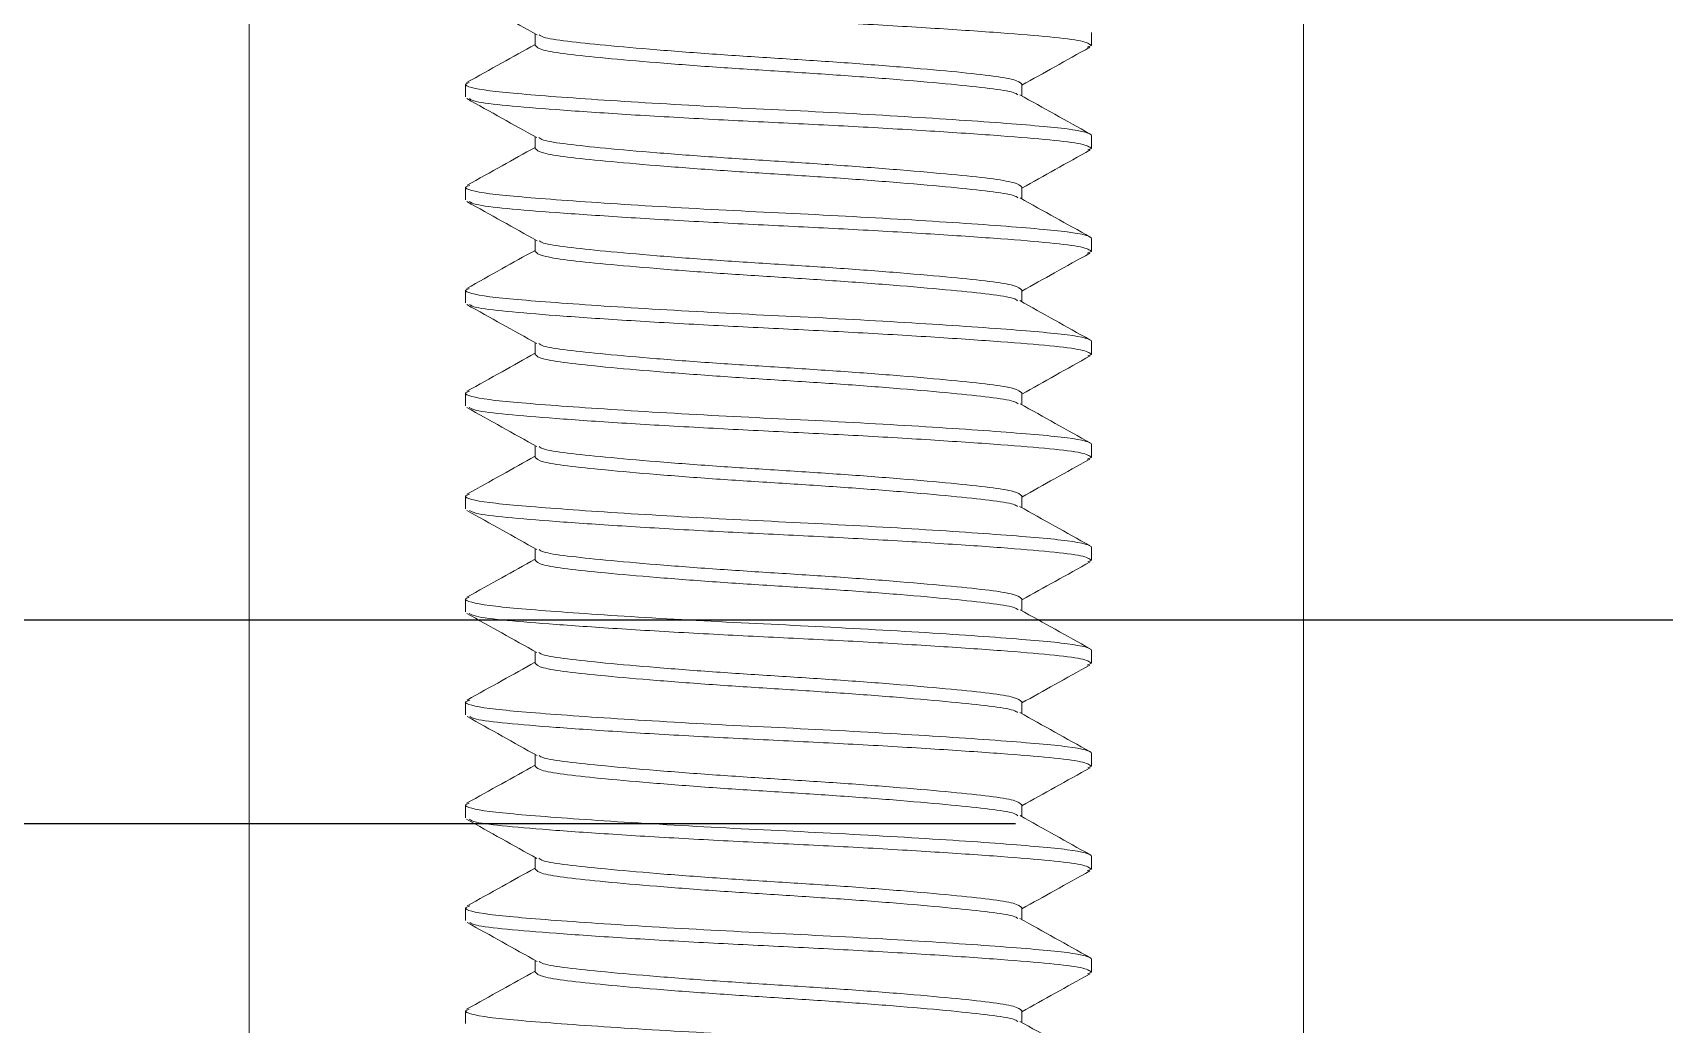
# Model space of a CAD drawing. Extents: x -82 to 113, y -82 to 93.
# Drawn here: x -2.0229 to -1.5277, y 71.0882 to 71.3892 of the extents above; entities that cross this region are included whole.
import ezdxf

# ---------------------------------------------------------------- set-up
doc = ezdxf.new("R2010")
doc.units = 0
doc.header["$MEASUREMENT"] = 0
doc.linetypes.add('TRAZO_Y_PUNTO', pattern=[1, 0.5, -0.25, 0, -0.25])
doc.layers.get('0').update_dxf_attribs({"linetype": 'CONTINUOUS'})
for name, color, linetype in [('Ballons', 7, 'CONTINUOUS'), ('DIM', 7, 'CONTINUOUS'), ('VENT', 5, 'CONTINUOUS')]:
    doc.layers.add(name, color=color, linetype=linetype)

# ---------------------------------------------------------------- blocks, each defined once
blk = doc.blocks.new('23203')
at = {"color": 7, "linetype": 'Continuous', "lineweight": 15}
for p, q in [((12.64106, 64.41369), (12.64106, 67.76369)), ((12.96106, 64.41369), (12.96106, 67.76369))]:
    blk.add_line(p, q, dxfattribs=at)
blk = doc.blocks.new('hdgh')
at = {"color": 3, "linetype": 'TRAZO_Y_PUNTO'}
blk.add_line((1.22561, 0.61013), (2.11532, 0.61013), dxfattribs=at)
blk = doc.blocks.new('25342')
at = {"color": 7, "linetype": 'Continuous', "lineweight": 15}
for p, q in [((1.96484, 0.095), (1.96436, 0.09381)), ((1.96875, 0.095), (1.96484, 0.095)), ((1.99609, 0.095), (1.99556, 0.09371)), ((2, 0.095), (1.99609, 0.095)), ((2.02734, 0.095), (2.02687, 0.09385)), ((2.03125, 0.095), (2.02734, 0.095)), ((2.05859, 0.095), (2.05805, 0.09368)), ((2.0625, 0.095), (2.05859, 0.095)), ((2.08984, 0.095), (2.08938, 0.09387)), ((2.09375, 0.095), (2.08984, 0.095)), ((2.12109, 0.095), (2.12055, 0.09366)), ((2.125, 0.095), (2.12109, 0.095)), ((2.15234, 0.095), (2.15189, 0.09388)), ((2.15625, 0.095), (2.15234, 0.095)), ((2.18359, 0.095), (2.18304, 0.09365)), ((2.1875, 0.095), (2.18359, 0.095)), ((2.21484, 0.095), (2.21439, 0.09388)), ((2.21875, 0.095), (2.21484, 0.095)), ((2.24609, 0.095), (2.24554, 0.09366)), ((2.25, 0.095), (2.24609, 0.095)), ((1.95312, 0.07386), (1.94955, 0.07386)), ((1.98437, 0.07386), (1.9808, 0.07386)), ((2.01563, 0.07386), (2.01205, 0.07386)), ((2.04688, 0.07386), (2.0433, 0.07386)), ((2.07813, 0.07386), (2.07454, 0.07386)), ((2.10938, 0.07386), (2.10579, 0.07386)), ((2.14063, 0.07386), (2.13704, 0.07386)), ((2.17187, 0.07386), (2.1683, 0.07386)), ((2.20312, 0.07386), (2.19955, 0.07386)), ((2.23437, 0.07386), (2.2308, 0.07386)), ((1.96484, -0.07386), (1.96842, -0.07386)), ((1.99609, -0.07386), (1.99967, -0.07386)), ((2.02734, -0.07386), (2.03092, -0.07386)), ((2.05859, -0.07386), (2.06217, -0.07386)), ((2.08984, -0.07386), (2.09342, -0.07386)), ((2.12109, -0.07386), (2.12467, -0.07386)), ((2.15234, -0.07386), (2.15592, -0.07386)), ((2.18359, -0.07386), (2.18717, -0.07386)), ((2.21484, -0.07386), (2.21842, -0.07386)), ((2.24609, -0.07386), (2.24967, -0.07386)), ((1.95359, -0.09388), (1.95313, -0.095)), ((1.98493, -0.09365), (1.98438, -0.095)), ((2.01609, -0.09387), (2.01562, -0.095)), ((2.04742, -0.09368), (2.04688, -0.095)), ((2.07861, -0.09382), (2.07813, -0.095)), ((2.10989, -0.09374), (2.10937, -0.095)), ((2.14114, -0.09374), (2.14063, -0.095)), ((2.17235, -0.09384), (2.17187, -0.095)), ((2.20367, -0.09367), (2.20312, -0.095)), ((2.23483, -0.09388), (2.23438, -0.095)), ((1.94922, -0.095), (1.95313, -0.095)), ((1.98047, -0.095), (1.98438, -0.095)), ((2.01172, -0.095), (2.01562, -0.095)), ((2.04297, -0.095), (2.04688, -0.095)), ((2.07422, -0.095), (2.07813, -0.095)), ((2.10547, -0.095), (2.10937, -0.095)), ((2.13672, -0.095), (2.14063, -0.095)), ((2.16797, -0.095), (2.17187, -0.095)), ((2.19922, -0.095), (2.20312, -0.095)), ((2.23047, -0.095), (2.23438, -0.095))]:
    blk.add_line(p, q, dxfattribs=at)
for points, knots in [([(1.95313, -0.095), (1.95243, -0.095), (1.95173, -0.09235), (1.9508, -0.08526), (1.95053, -0.08246), (1.94994, -0.07578), (1.94962, -0.07188), (1.94863, -0.05868), (1.94791, -0.04782), (1.94653, -0.02438), (1.94588, -0.01188), (1.94475, 0.01187), (1.94409, 0.02438), (1.94271, 0.04782), (1.942, 0.05868), (1.94101, 0.07188), (1.94069, 0.07578), (1.9401, 0.08246), (1.93982, 0.08526), (1.93889, 0.09235), (1.9382, 0.095), (1.9375, 0.095)], [0, 0, 0, 0, 0.125, 0.125, 0.1875, 0.1875, 0.25, 0.25, 0.375, 0.375, 0.5, 0.5, 0.625, 0.625, 0.75, 0.75, 0.8125, 0.8125, 0.875, 0.875, 1, 1, 1, 1]), ([(1.94988, 0.07326), (1.9479, 0.0768), (1.94395, 0.08388), (1.94001, 0.09096), (1.93803, 0.0945)], [0, 0, 0, 0, 0.499762, 1, 1, 1, 1]), ([(1.96436, 0.09459), (1.96238, 0.09104), (1.95853, 0.08413), (1.95468, 0.07723), (1.9528, 0.07386)], [0, 0, 0, 0, 0.512595, 1, 1, 1, 1]), ([(1.97992, -0.09366), (1.97964, -0.09321), (1.97892, -0.09202), (1.97787, -0.08301), (1.97664, -0.0681), (1.97526, -0.04805), (1.97388, -0.02473), (1.97266, 0), (1.97143, 0.02473), (1.97005, 0.04806), (1.96867, 0.06807), (1.96745, 0.08311), (1.96622, 0.09307), (1.96531, 0.09435), (1.96484, 0.095)], [0, 0, 0, 0, 0.052766, 0.137511, 0.222257, 0.310009, 0.397761, 0.482507, 0.567252, 0.655004, 0.742757, 0.827502, 0.912248, 1, 1, 1, 1]), ([(1.98438, -0.095), (1.98368, -0.095), (1.98298, -0.09235), (1.98205, -0.08526), (1.98178, -0.08246), (1.98119, -0.07578), (1.98087, -0.07188), (1.97988, -0.05868), (1.97916, -0.04782), (1.97778, -0.02438), (1.97713, -0.01188), (1.976, 0.01187), (1.97534, 0.02438), (1.97396, 0.04782), (1.97325, 0.05868), (1.97226, 0.07188), (1.97194, 0.07578), (1.97135, 0.08246), (1.97107, 0.08526), (1.97014, 0.09235), (1.96945, 0.095), (1.96875, 0.095)], [0, 0, 0, 0, 0.125, 0.125, 0.1875, 0.1875, 0.25, 0.25, 0.375, 0.375, 0.5, 0.5, 0.625, 0.625, 0.75, 0.75, 0.8125, 0.8125, 0.875, 0.875, 1, 1, 1, 1]), ([(1.98112, 0.07328), (1.97914, 0.07682), (1.97518, 0.08392), (1.97122, 0.09102), (1.96925, 0.09457)], [0, 0, 0, 0, 0.49966, 1, 1, 1, 1]), ([(1.99557, 0.09451), (1.99359, 0.09096), (1.98975, 0.08407), (1.98591, 0.07719), (1.98405, 0.07386)], [0, 0, 0, 0, 0.515806, 1, 1, 1, 1]), ([(2.01125, -0.09386), (2.01095, -0.09337), (2.01019, -0.09217), (2.00912, -0.08303), (2.00789, -0.0681), (2.00651, -0.04805), (2.00513, -0.02473), (2.00391, 0), (2.00268, 0.02473), (2.0013, 0.04806), (1.99992, 0.06807), (1.9987, 0.08311), (1.99747, 0.09307), (1.99656, 0.09435), (1.99609, 0.095)], [0, 0, 0, 0, 0.057553, 0.14187, 0.226187, 0.313496, 0.400805, 0.485122, 0.569439, 0.656748, 0.744057, 0.828374, 0.912691, 1, 1, 1, 1]), ([(2.01562, -0.095), (2.01493, -0.095), (2.01423, -0.09235), (2.0133, -0.08526), (2.01303, -0.08246), (2.01244, -0.07578), (2.01212, -0.07188), (2.01113, -0.05868), (2.01041, -0.04782), (2.00903, -0.02438), (2.00838, -0.01188), (2.00725, 0.01187), (2.00659, 0.02438), (2.00521, 0.04782), (2.0045, 0.05868), (2.00351, 0.07188), (2.00319, 0.07578), (2.0026, 0.08246), (2.00232, 0.08526), (2.00139, 0.09235), (2.0007, 0.095), (2, 0.095)], [0, 0, 0, 0, 0.125, 0.125, 0.1875, 0.1875, 0.25, 0.25, 0.375, 0.375, 0.5, 0.5, 0.625, 0.625, 0.75, 0.75, 0.8125, 0.8125, 0.875, 0.875, 1, 1, 1, 1]), ([(2.01234, 0.07333), (2.01037, 0.07687), (2.00642, 0.08394), (2.00247, 0.09102), (2.0005, 0.09457)], [0, 0, 0, 0, 0.499778, 1, 1, 1, 1]), ([(2.02687, 0.09461), (2.0249, 0.09107), (2.02104, 0.08415), (2.01718, 0.07723), (2.0153, 0.07386)], [0, 0, 0, 0, 0.512184, 1, 1, 1, 1]), ([(2.04243, -0.09368), (2.04215, -0.09322), (2.04142, -0.09203), (2.04037, -0.08301), (2.03914, -0.0681), (2.03776, -0.04805), (2.03638, -0.02473), (2.03516, 0), (2.03393, 0.02473), (2.03255, 0.04806), (2.03117, 0.06807), (2.02995, 0.08311), (2.02872, 0.09307), (2.02781, 0.09435), (2.02734, 0.095)], [0, 0, 0, 0, 0.0531692, 0.1378787, 0.2225881, 0.310303, 0.3980178, 0.4827272, 0.5674367, 0.6551515, 0.7428663, 0.8275757, 0.9122852, 1, 1, 1, 1]), ([(2.04688, -0.095), (2.04618, -0.095), (2.04548, -0.09235), (2.04455, -0.08526), (2.04428, -0.08246), (2.04369, -0.07578), (2.04337, -0.07188), (2.04238, -0.05868), (2.04166, -0.04782), (2.04028, -0.02438), (2.03963, -0.01188), (2.0385, 0.01187), (2.03784, 0.02438), (2.03646, 0.04782), (2.03575, 0.05868), (2.03476, 0.07188), (2.03444, 0.07578), (2.03385, 0.08246), (2.03357, 0.08526), (2.03264, 0.09235), (2.03195, 0.095), (2.03125, 0.095)], [0, 0, 0, 0, 0.125, 0.125, 0.1875, 0.1875, 0.25, 0.25, 0.375, 0.375, 0.5, 0.5, 0.625, 0.625, 0.75, 0.75, 0.8125, 0.8125, 0.875, 0.875, 1, 1, 1, 1]), ([(2.04365, 0.07322), (2.04167, 0.07677), (2.03771, 0.08386), (2.03376, 0.09096), (2.03178, 0.09451)], [0, 0, 0, 0, 0.499663, 1, 1, 1, 1]), ([(2.05805, 0.09449), (2.05608, 0.09094), (2.05224, 0.08406), (2.04841, 0.07718), (2.04655, 0.07386)], [0, 0, 0, 0, 0.516228, 1, 1, 1, 1]), ([(2.07374, -0.09383), (2.07344, -0.09335), (2.07269, -0.09215), (2.07162, -0.08303), (2.07039, -0.0681), (2.06901, -0.04805), (2.06763, -0.02473), (2.06641, 0), (2.06518, 0.02473), (2.0638, 0.04806), (2.06242, 0.06807), (2.0612, 0.08311), (2.05997, 0.09307), (2.05906, 0.09435), (2.05859, 0.095)], [0, 0, 0, 0, 0.0569285, 0.1413016, 0.2256747, 0.3130413, 0.4004078, 0.484781, 0.5691541, 0.6565206, 0.7438872, 0.8282603, 0.9126334, 1, 1, 1, 1]), ([(2.07813, -0.095), (2.07743, -0.095), (2.07673, -0.09235), (2.0758, -0.08526), (2.07553, -0.08246), (2.07494, -0.07578), (2.07462, -0.07188), (2.07363, -0.05868), (2.07291, -0.04782), (2.07153, -0.02438), (2.07088, -0.01188), (2.06975, 0.01187), (2.06909, 0.02438), (2.06771, 0.04782), (2.067, 0.05868), (2.06601, 0.07188), (2.06569, 0.07578), (2.0651, 0.08246), (2.06482, 0.08526), (2.06389, 0.09235), (2.0632, 0.095), (2.0625, 0.095)], [0, 0, 0, 0, 0.125, 0.125, 0.1875, 0.1875, 0.25, 0.25, 0.375, 0.375, 0.5, 0.5, 0.625, 0.625, 0.75, 0.75, 0.8125, 0.8125, 0.875, 0.875, 1, 1, 1, 1]), ([(2.07482, 0.07337), (2.07284, 0.07691), (2.06889, 0.08399), (2.06494, 0.09107), (2.06297, 0.09462)], [0, 0, 0, 0, 0.49975, 1, 1, 1, 1]), ([(2.08938, 0.09462), (2.08741, 0.09108), (2.08355, 0.08416), (2.07969, 0.07724), (2.0778, 0.07386)], [0, 0, 0, 0, 0.511978, 1, 1, 1, 1]), ([(2.10494, -0.09371), (2.10466, -0.09324), (2.10392, -0.09205), (2.10287, -0.08301), (2.10164, -0.0681), (2.10026, -0.04805), (2.09888, -0.02473), (2.09766, 0), (2.09643, 0.02473), (2.09505, 0.04806), (2.09367, 0.06807), (2.09245, 0.08311), (2.09122, 0.09307), (2.09031, 0.09435), (2.08984, 0.095)], [0, 0, 0, 0, 0.053809, 0.138461, 0.223113, 0.310769, 0.398424, 0.483077, 0.567729, 0.655384, 0.74304, 0.827692, 0.912344, 1, 1, 1, 1]), ([(2.10937, -0.095), (2.10868, -0.095), (2.10798, -0.09235), (2.10705, -0.08526), (2.10678, -0.08246), (2.10619, -0.07578), (2.10587, -0.07188), (2.10488, -0.05868), (2.10416, -0.04782), (2.10278, -0.02438), (2.10213, -0.01188), (2.101, 0.01187), (2.10034, 0.02438), (2.09896, 0.04782), (2.09825, 0.05868), (2.09726, 0.07188), (2.09694, 0.07578), (2.09635, 0.08246), (2.09607, 0.08526), (2.09514, 0.09235), (2.09445, 0.095), (2.09375, 0.095)], [0, 0, 0, 0, 0.125, 0.125, 0.1875, 0.1875, 0.25, 0.25, 0.375, 0.375, 0.5, 0.5, 0.625, 0.625, 0.75, 0.75, 0.8125, 0.8125, 0.875, 0.875, 1, 1, 1, 1]), ([(2.10616, 0.0732), (2.10419, 0.07674), (2.10023, 0.08383), (2.09628, 0.09092), (2.0943, 0.09447)], [0, 0, 0, 0, 0.49969, 1, 1, 1, 1]), ([(2.12055, 0.09447), (2.11857, 0.09092), (2.11474, 0.08405), (2.1109, 0.07718), (2.10905, 0.07386)], [0, 0, 0, 0, 0.516431, 1, 1, 1, 1]), ([(2.13623, -0.0938), (2.13593, -0.09332), (2.13519, -0.09212), (2.13412, -0.08302), (2.13289, -0.0681), (2.13151, -0.04805), (2.13013, -0.02473), (2.12891, 0), (2.12768, 0.02473), (2.1263, 0.04806), (2.12492, 0.06807), (2.1237, 0.08311), (2.12247, 0.09307), (2.12156, 0.09435), (2.12109, 0.095)], [0, 0, 0, 0, 0.056149, 0.140592, 0.225035, 0.312474, 0.399912, 0.484355, 0.568798, 0.656237, 0.743676, 0.828118, 0.912561, 1, 1, 1, 1]), ([(2.14063, -0.095), (2.13993, -0.095), (2.13923, -0.09235), (2.1383, -0.08526), (2.13803, -0.08246), (2.13744, -0.07578), (2.13712, -0.07188), (2.13613, -0.05868), (2.13541, -0.04782), (2.13403, -0.02438), (2.13338, -0.01188), (2.13225, 0.01187), (2.13159, 0.02438), (2.13021, 0.04782), (2.1295, 0.05868), (2.12851, 0.07188), (2.12819, 0.07578), (2.1276, 0.08246), (2.12732, 0.08526), (2.12639, 0.09235), (2.1257, 0.095), (2.125, 0.095)], [0, 0, 0, 0, 0.125, 0.125, 0.1875, 0.1875, 0.25, 0.25, 0.375, 0.375, 0.5, 0.5, 0.625, 0.625, 0.75, 0.75, 0.8125, 0.8125, 0.875, 0.875, 1, 1, 1, 1]), ([(2.13732, 0.07337), (2.13534, 0.07691), (2.13139, 0.084), (2.12743, 0.09108), (2.12546, 0.09463)], [0, 0, 0, 0, 0.499712, 1, 1, 1, 1]), ([(2.15189, 0.09463), (2.14991, 0.09109), (2.14605, 0.08416), (2.14219, 0.07724), (2.1403, 0.07386)], [0, 0, 0, 0, 0.511968, 1, 1, 1, 1]), ([(2.16745, -0.09374), (2.16716, -0.09327), (2.16643, -0.09208), (2.16537, -0.08302), (2.16414, -0.0681), (2.16276, -0.04805), (2.16138, -0.02473), (2.16016, 0), (2.15893, 0.02473), (2.15755, 0.04806), (2.15617, 0.06807), (2.15495, 0.08311), (2.15372, 0.09307), (2.15281, 0.09435), (2.15234, 0.095)], [0, 0, 0, 0, 0.054673, 0.139248, 0.223823, 0.311398, 0.398974, 0.483549, 0.568123, 0.655699, 0.743275, 0.82785, 0.912424, 1, 1, 1, 1]), ([(2.17187, -0.095), (2.17118, -0.095), (2.17048, -0.09235), (2.16955, -0.08526), (2.16928, -0.08246), (2.16869, -0.07578), (2.16837, -0.07188), (2.16738, -0.05868), (2.16666, -0.04782), (2.16528, -0.02438), (2.16463, -0.01188), (2.1635, 0.01187), (2.16284, 0.02438), (2.16146, 0.04782), (2.16075, 0.05868), (2.15976, 0.07188), (2.15944, 0.07578), (2.15885, 0.08246), (2.15857, 0.08526), (2.15764, 0.09235), (2.15695, 0.095), (2.15625, 0.095)], [0, 0, 0, 0, 0.125, 0.125, 0.1875, 0.1875, 0.25, 0.25, 0.375, 0.375, 0.5, 0.5, 0.625, 0.625, 0.75, 0.75, 0.8125, 0.8125, 0.875, 0.875, 1, 1, 1, 1]), ([(2.16865, 0.07322), (2.16668, 0.07676), (2.16272, 0.08384), (2.15877, 0.09093), (2.1568, 0.09447)], [0, 0, 0, 0, 0.4997352, 1, 1, 1, 1]), ([(2.18304, 0.09447), (2.18107, 0.09092), (2.17724, 0.08404), (2.1734, 0.07718), (2.17155, 0.07386)], [0, 0, 0, 0, 0.5163769, 1, 1, 1, 1]), ([(2.19871, -0.09377), (2.19842, -0.09329), (2.19768, -0.0921), (2.19662, -0.08302), (2.19539, -0.0681), (2.19401, -0.04805), (2.19263, -0.02473), (2.19141, 0), (2.19018, 0.02473), (2.1888, 0.04806), (2.18742, 0.06807), (2.1862, 0.08311), (2.18497, 0.09307), (2.18406, 0.09435), (2.18359, 0.095)], [0, 0, 0, 0, 0.055277, 0.139798, 0.224319, 0.311839, 0.399358, 0.483879, 0.5684, 0.655919, 0.743439, 0.82796, 0.91248, 1, 1, 1, 1]), ([(2.20312, -0.095), (2.20243, -0.095), (2.20173, -0.09235), (2.2008, -0.08526), (2.20053, -0.08246), (2.19994, -0.07578), (2.19962, -0.07188), (2.19863, -0.05868), (2.19791, -0.04782), (2.19653, -0.02438), (2.19588, -0.01188), (2.19475, 0.01187), (2.19409, 0.02438), (2.19271, 0.04782), (2.192, 0.05868), (2.19101, 0.07188), (2.19069, 0.07578), (2.1901, 0.08246), (2.18982, 0.08526), (2.18889, 0.09235), (2.1882, 0.095), (2.1875, 0.095)], [0, 0, 0, 0, 0.125, 0.125, 0.1875, 0.1875, 0.25, 0.25, 0.375, 0.375, 0.5, 0.5, 0.625, 0.625, 0.75, 0.75, 0.8125, 0.8125, 0.875, 0.875, 1, 1, 1, 1]), ([(2.19984, 0.07333), (2.19786, 0.07687), (2.1939, 0.08397), (2.18995, 0.09106), (2.18797, 0.09461)], [0, 0, 0, 0, 0.499678, 1, 1, 1, 1]), ([(2.21439, 0.09463), (2.21241, 0.09109), (2.20855, 0.08416), (2.20469, 0.07724), (2.2028, 0.07386)], [0, 0, 0, 0, 0.512144, 1, 1, 1, 1]), ([(2.22997, -0.09378), (2.22968, -0.09331), (2.22893, -0.09211), (2.22787, -0.08302), (2.22664, -0.0681), (2.22526, -0.04805), (2.22388, -0.02473), (2.22266, 0), (2.22143, 0.02473), (2.22005, 0.04806), (2.21867, 0.06807), (2.21745, 0.08311), (2.21622, 0.09307), (2.21531, 0.09435), (2.21484, 0.095)], [0, 0, 0, 0, 0.05574, 0.14022, 0.224699, 0.312176, 0.399652, 0.484132, 0.568611, 0.656088, 0.743565, 0.828044, 0.912523, 1, 1, 1, 1]), ([(2.23438, -0.095), (2.23368, -0.095), (2.23298, -0.09235), (2.23205, -0.08526), (2.23178, -0.08246), (2.23119, -0.07578), (2.23087, -0.07188), (2.22988, -0.05868), (2.22916, -0.04782), (2.22778, -0.02438), (2.22713, -0.01188), (2.226, 0.01187), (2.22534, 0.02438), (2.22396, 0.04782), (2.22325, 0.05868), (2.22226, 0.07188), (2.22194, 0.07578), (2.22135, 0.08246), (2.22107, 0.08526), (2.22014, 0.09235), (2.21945, 0.095), (2.21875, 0.095)], [0, 0, 0, 0, 0.125, 0.125, 0.1875, 0.1875, 0.25, 0.25, 0.375, 0.375, 0.5, 0.5, 0.625, 0.625, 0.75, 0.75, 0.8125, 0.8125, 0.875, 0.875, 1, 1, 1, 1]), ([(2.23112, 0.07327), (2.22915, 0.07681), (2.2252, 0.08388), (2.22125, 0.09097), (2.21928, 0.09451)], [0, 0, 0, 0, 0.499768, 1, 1, 1, 1]), ([(2.24554, 0.09447), (2.24357, 0.09092), (2.23974, 0.08405), (2.2359, 0.07718), (2.23405, 0.07386)], [0, 0, 0, 0, 0.516039, 1, 1, 1, 1]), ([(2.2612, -0.09373), (2.26091, -0.09326), (2.26018, -0.09207), (2.25912, -0.08302), (2.25789, -0.0681), (2.25651, -0.04805), (2.25513, -0.02473), (2.25391, 0), (2.25268, 0.02473), (2.2513, 0.04806), (2.24992, 0.06807), (2.2487, 0.08311), (2.24747, 0.09307), (2.24656, 0.09435), (2.24609, 0.095)], [0, 0, 0, 0, 0.054386, 0.138987, 0.223587, 0.31119, 0.398792, 0.483392, 0.567993, 0.655595, 0.743197, 0.827797, 0.912398, 1, 1, 1, 1]), ([(1.96484, -0.07386), (1.96438, -0.07335), (1.96346, -0.07236), (1.96224, -0.06461), (1.96101, -0.05292), (1.95964, -0.03736), (1.95826, -0.01923), (1.95703, 0), (1.95581, 0.01923), (1.95443, 0.03736), (1.95305, 0.05295), (1.95182, 0.06452), (1.9508, 0.07139), (1.95011, 0.0723), (1.94987, 0.07262)], [0, 0, 0, 0, 0.088341, 0.173664, 0.258986, 0.347348, 0.435709, 0.521032, 0.606355, 0.694716, 0.783077, 0.8684, 0.953723, 1, 1, 1, 1]), ([(1.96808, -0.07258), (1.96784, -0.07226), (1.96716, -0.07135), (1.96615, -0.06451), (1.96492, -0.05295), (1.96354, -0.03736), (1.96216, -0.01923), (1.96094, 0), (1.95971, 0.01923), (1.95833, 0.03736), (1.95695, 0.05292), (1.95573, 0.06461), (1.9545, 0.07236), (1.95359, 0.07335), (1.95313, 0.07386)], [0, 0, 0, 0, 0.044938, 0.130379, 0.21582, 0.304303, 0.392787, 0.478227, 0.563668, 0.652152, 0.740635, 0.826076, 0.911517, 1, 1, 1, 1]), ([(1.99609, -0.07386), (1.99563, -0.07335), (1.99471, -0.07236), (1.99349, -0.06461), (1.99226, -0.05292), (1.99089, -0.03736), (1.98951, -0.01923), (1.98828, 0), (1.98706, 0.01923), (1.98568, 0.03736), (1.9843, 0.05295), (1.98307, 0.06452), (1.98205, 0.0714), (1.98136, 0.07231), (1.98111, 0.07264)], [0, 0, 0, 0, 0.088297, 0.173563, 0.25883, 0.347132, 0.435435, 0.520701, 0.605967, 0.69427, 0.782572, 0.867839, 0.953105, 1, 1, 1, 1]), ([(1.99939, -0.0727), (1.99913, -0.07237), (1.99843, -0.07145), (1.9974, -0.06453), (1.99617, -0.05295), (1.99479, -0.03736), (1.99341, -0.01923), (1.99219, 0), (1.99096, 0.01923), (1.98958, 0.03736), (1.9882, 0.05292), (1.98698, 0.06461), (1.98575, 0.07236), (1.98484, 0.07335), (1.98438, 0.07386)], [0, 0, 0, 0, 0.0490476, 0.1341208, 0.219194, 0.3072966, 0.3953993, 0.4804725, 0.5655457, 0.6536483, 0.741751, 0.8268241, 0.9118974, 1, 1, 1, 1]), ([(2.02734, -0.07386), (2.02688, -0.07335), (2.02596, -0.07236), (2.02474, -0.06461), (2.02351, -0.05292), (2.02214, -0.03736), (2.02076, -0.01923), (2.01953, 0), (2.01831, 0.01923), (2.01693, 0.03736), (2.01555, 0.05295), (2.01432, 0.06453), (2.01329, 0.07144), (2.01259, 0.07236), (2.01233, 0.07269)], [0, 0, 0, 0, 0.088137, 0.173244, 0.25835, 0.346487, 0.434625, 0.519731, 0.604838, 0.692975, 0.781112, 0.866218, 0.951325, 1, 1, 1, 1]), ([(2.03059, -0.0726), (2.03035, -0.07228), (2.02966, -0.07137), (2.02865, -0.06452), (2.02742, -0.05295), (2.02604, -0.03736), (2.02466, -0.01923), (2.02344, 0), (2.02221, 0.01923), (2.02083, 0.03736), (2.01945, 0.05292), (2.01823, 0.06461), (2.017, 0.07236), (2.01609, 0.07335), (2.01563, 0.07386)], [0, 0, 0, 0, 0.045589, 0.130972, 0.216355, 0.304778, 0.393202, 0.478585, 0.563967, 0.652391, 0.740814, 0.826197, 0.91158, 1, 1, 1, 1]), ([(2.05859, -0.07386), (2.05813, -0.07335), (2.05721, -0.07236), (2.05599, -0.06461), (2.05476, -0.05292), (2.05339, -0.03736), (2.05201, -0.01923), (2.05078, 0), (2.04956, 0.01923), (2.04818, 0.03736), (2.0468, 0.05295), (2.04557, 0.06451), (2.04456, 0.07135), (2.04388, 0.07226), (2.04364, 0.07258)], [0, 0, 0, 0, 0.088483, 0.173923, 0.259363, 0.347845, 0.436328, 0.521768, 0.607208, 0.695691, 0.784173, 0.869613, 0.955053, 1, 1, 1, 1]), ([(2.06188, -0.07268), (2.06163, -0.07235), (2.06093, -0.07143), (2.0599, -0.06452), (2.05867, -0.05295), (2.05729, -0.03736), (2.05591, -0.01923), (2.05469, 0), (2.05346, 0.01923), (2.05208, 0.03736), (2.0507, 0.05292), (2.04948, 0.06461), (2.04825, 0.07236), (2.04734, 0.07335), (2.04688, 0.07386)], [0, 0, 0, 0, 0.048229, 0.133377, 0.218525, 0.306705, 0.394885, 0.480033, 0.565182, 0.653362, 0.741542, 0.82669, 0.911838, 1, 1, 1, 1]), ([(2.08984, -0.07386), (2.08938, -0.07335), (2.08846, -0.07236), (2.08724, -0.06461), (2.08601, -0.05292), (2.08464, -0.03736), (2.08326, -0.01923), (2.08203, 0), (2.08081, 0.01923), (2.07943, 0.03736), (2.07805, 0.05295), (2.07682, 0.06453), (2.07578, 0.07148), (2.07507, 0.0724), (2.07481, 0.07274)], [0, 0, 0, 0, 0.088009, 0.172992, 0.257974, 0.345983, 0.433992, 0.518975, 0.603958, 0.691967, 0.779976, 0.864959, 0.949941, 1, 1, 1, 1]), ([(2.0931, -0.07262), (2.09286, -0.0723), (2.09217, -0.07139), (2.09115, -0.06452), (2.08992, -0.05295), (2.08854, -0.03736), (2.08716, -0.01923), (2.08594, 0), (2.08471, 0.01923), (2.08333, 0.03736), (2.08195, 0.05292), (2.08073, 0.06461), (2.0795, 0.07236), (2.07859, 0.07335), (2.07813, 0.07386)], [0, 0, 0, 0, 0.046471, 0.131777, 0.217084, 0.305427, 0.393771, 0.479078, 0.564384, 0.652728, 0.741071, 0.826378, 0.911684, 1, 1, 1, 1]), ([(2.12109, -0.07386), (2.12063, -0.07335), (2.11971, -0.07236), (2.11849, -0.06461), (2.11726, -0.05292), (2.11589, -0.03736), (2.11451, -0.01923), (2.11328, 0), (2.11206, 0.01923), (2.11068, 0.03736), (2.1093, 0.05295), (2.10807, 0.06451), (2.10706, 0.07134), (2.10639, 0.07224), (2.10616, 0.07255)], [0, 0, 0, 0, 0.08856, 0.174074, 0.259589, 0.348148, 0.436708, 0.522222, 0.607737, 0.696297, 0.784856, 0.870371, 0.955885, 1, 1, 1, 1]), ([(2.12436, -0.07265), (2.12412, -0.07232), (2.12342, -0.07141), (2.1224, -0.06452), (2.12117, -0.05295), (2.11979, -0.03736), (2.11841, -0.01923), (2.11719, 0), (2.11596, 0.01923), (2.11458, 0.03736), (2.1132, 0.05292), (2.11198, 0.06461), (2.11075, 0.07236), (2.10984, 0.07335), (2.10938, 0.07386)], [0, 0, 0, 0, 0.047298, 0.13253, 0.217762, 0.306029, 0.394296, 0.479528, 0.564759, 0.653026, 0.741293, 0.826525, 0.911757, 1, 1, 1, 1]), ([(2.15234, -0.07386), (2.15188, -0.07335), (2.15096, -0.07236), (2.14974, -0.06461), (2.14851, -0.05292), (2.14714, -0.03736), (2.14576, -0.01923), (2.14453, 0), (2.14331, 0.01923), (2.14193, 0.03736), (2.14055, 0.05295), (2.13932, 0.06453), (2.13828, 0.07147), (2.13757, 0.07239), (2.13731, 0.07273)], [0, 0, 0, 0, 0.088005, 0.172996, 0.257987, 0.346005, 0.434022, 0.519013, 0.604004, 0.692022, 0.780039, 0.86503, 0.950021, 1, 1, 1, 1]), ([(2.15562, -0.07266), (2.15537, -0.07233), (2.15467, -0.07142), (2.15365, -0.06452), (2.15242, -0.05295), (2.15104, -0.03736), (2.14966, -0.01923), (2.14844, 0), (2.14721, 0.01923), (2.14583, 0.03736), (2.14445, 0.05292), (2.14323, 0.06461), (2.142, 0.07236), (2.14109, 0.07335), (2.14063, 0.07386)], [0, 0, 0, 0, 0.047563, 0.132769, 0.217976, 0.306216, 0.394456, 0.479663, 0.564869, 0.653109, 0.74135, 0.826556, 0.911762, 1, 1, 1, 1]), ([(2.18359, -0.07386), (2.18313, -0.07335), (2.18221, -0.07236), (2.18099, -0.06461), (2.17976, -0.05292), (2.17839, -0.03736), (2.17701, -0.01923), (2.17578, 0), (2.17456, 0.01923), (2.17318, 0.03736), (2.1718, 0.05295), (2.17057, 0.06451), (2.16956, 0.07135), (2.16888, 0.07226), (2.16864, 0.07258)], [0, 0, 0, 0, 0.088463, 0.17391, 0.259357, 0.347847, 0.436336, 0.521783, 0.60723, 0.69572, 0.78421, 0.869657, 0.955104, 1, 1, 1, 1]), ([(2.18685, -0.07262), (2.18661, -0.0723), (2.18592, -0.07139), (2.1849, -0.06452), (2.18367, -0.05295), (2.18229, -0.03736), (2.18091, -0.01923), (2.17969, 0), (2.17846, 0.01923), (2.17708, 0.03736), (2.1757, 0.05292), (2.17448, 0.06461), (2.17325, 0.07236), (2.17234, 0.07335), (2.17187, 0.07386)], [0, 0, 0, 0, 0.046333, 0.131649, 0.216965, 0.305319, 0.393673, 0.478989, 0.564305, 0.65266, 0.741014, 0.82633, 0.911646, 1, 1, 1, 1]), ([(2.21484, -0.07386), (2.21438, -0.07335), (2.21346, -0.07236), (2.21224, -0.06461), (2.21101, -0.05292), (2.20964, -0.03736), (2.20826, -0.01923), (2.20703, 0), (2.20581, 0.01923), (2.20443, 0.03736), (2.20305, 0.05295), (2.20182, 0.06453), (2.20079, 0.07144), (2.20009, 0.07236), (2.19983, 0.07269)], [0, 0, 0, 0, 0.088117, 0.173229, 0.25834, 0.346483, 0.434625, 0.519737, 0.604848, 0.692991, 0.781133, 0.866245, 0.951357, 1, 1, 1, 1]), ([(2.21814, -0.07269), (2.21788, -0.07236), (2.21718, -0.07144), (2.21615, -0.06453), (2.21492, -0.05295), (2.21354, -0.03736), (2.21216, -0.01923), (2.21094, 0), (2.20971, 0.01923), (2.20833, 0.03736), (2.20695, 0.05292), (2.20573, 0.06461), (2.2045, 0.07236), (2.20359, 0.07335), (2.20312, 0.07386)], [0, 0, 0, 0, 0.048666, 0.133773, 0.218881, 0.307019, 0.395157, 0.480264, 0.565371, 0.653509, 0.741647, 0.826755, 0.911862, 1, 1, 1, 1]), ([(2.24609, -0.07386), (2.24563, -0.07335), (2.24471, -0.07236), (2.24349, -0.06461), (2.24226, -0.05292), (2.24089, -0.03736), (2.23951, -0.01923), (2.23828, 0), (2.23706, 0.01923), (2.23568, 0.03736), (2.2343, 0.05295), (2.23307, 0.06452), (2.23205, 0.07139), (2.23136, 0.07231), (2.23112, 0.07263)], [0, 0, 0, 0, 0.088319, 0.173615, 0.25891, 0.347243, 0.435576, 0.520871, 0.606167, 0.6945, 0.782833, 0.868128, 0.953424, 1, 1, 1, 1]), ([(2.24933, -0.07259), (2.2491, -0.07228), (2.24841, -0.07137), (2.2474, -0.06452), (2.24617, -0.05295), (2.24479, -0.03736), (2.24341, -0.01923), (2.24219, 0), (2.24096, 0.01923), (2.23958, 0.03736), (2.2382, 0.05292), (2.23698, 0.06461), (2.23575, 0.07236), (2.23484, 0.07335), (2.23438, 0.07386)], [0, 0, 0, 0, 0.045419, 0.130817, 0.216215, 0.304653, 0.393092, 0.47849, 0.563888, 0.652327, 0.740766, 0.826163, 0.911561, 1, 1, 1, 1]), ([(1.95358, -0.09463), (1.95556, -0.09108), (1.95942, -0.08416), (1.96328, -0.07724), (1.96517, -0.07386)], [0, 0, 0, 0, 0.51199, 1, 1, 1, 1]), ([(1.96807, -0.07322), (1.97004, -0.07676), (1.974, -0.08384), (1.97795, -0.09093), (1.97992, -0.09447)], [0, 0, 0, 0, 0.49974, 1, 1, 1, 1]), ([(1.98493, -0.09447), (1.9869, -0.09092), (1.99073, -0.08405), (1.99457, -0.07718), (1.99642, -0.07386)], [0, 0, 0, 0, 0.516272, 1, 1, 1, 1]), ([(1.99938, -0.07334), (2.00136, -0.07688), (2.00532, -0.08398), (2.00927, -0.09107), (2.01125, -0.09462)], [0, 0, 0, 0, 0.499685, 1, 1, 1, 1]), ([(2.01609, -0.09463), (2.01806, -0.09108), (2.02192, -0.08416), (2.02579, -0.07723), (2.02767, -0.07386)], [0, 0, 0, 0, 0.512468, 1, 1, 1, 1]), ([(2.03058, -0.07324), (2.03255, -0.07678), (2.03651, -0.08386), (2.04045, -0.09094), (2.04243, -0.09449)], [0, 0, 0, 0, 0.499755, 1, 1, 1, 1]), ([(2.04742, -0.09449), (2.04939, -0.09094), (2.05322, -0.08406), (2.05706, -0.07719), (2.05892, -0.07386)], [0, 0, 0, 0, 0.51531, 1, 1, 1, 1]), ([(2.06187, -0.07332), (2.06385, -0.07686), (2.06781, -0.08396), (2.07176, -0.09105), (2.07374, -0.0946)], [0, 0, 0, 0, 0.499672, 1, 1, 1, 1]), ([(2.07861, -0.09459), (2.08059, -0.09104), (2.08444, -0.08413), (2.08829, -0.07722), (2.09017, -0.07386)], [0, 0, 0, 0, 0.513683, 1, 1, 1, 1]), ([(2.09309, -0.07327), (2.09507, -0.0768), (2.09902, -0.08388), (2.10296, -0.09096), (2.10494, -0.09451)], [0, 0, 0, 0, 0.499767, 1, 1, 1, 1]), ([(2.10989, -0.09454), (2.11186, -0.09099), (2.1157, -0.0841), (2.11955, -0.07721), (2.12142, -0.07386)], [0, 0, 0, 0, 0.513707, 1, 1, 1, 1]), ([(2.12436, -0.07329), (2.12633, -0.07684), (2.1303, -0.08393), (2.13425, -0.09103), (2.13623, -0.09458)], [0, 0, 0, 0, 0.499661, 1, 1, 1, 1]), ([(2.14114, -0.09453), (2.14312, -0.09098), (2.14696, -0.08409), (2.15081, -0.0772), (2.15267, -0.07386)], [0, 0, 0, 0, 0.5152113, 1, 1, 1, 1]), ([(2.15561, -0.0733), (2.15758, -0.07684), (2.16153, -0.08391), (2.16548, -0.09099), (2.16745, -0.09453)], [0, 0, 0, 0, 0.499783, 1, 1, 1, 1]), ([(2.17235, -0.0946), (2.17433, -0.09106), (2.17818, -0.08414), (2.18204, -0.07723), (2.18392, -0.07386)], [0, 0, 0, 0, 0.512336, 1, 1, 1, 1]), ([(2.18684, -0.07326), (2.18882, -0.07681), (2.19278, -0.0839), (2.19674, -0.091), (2.19871, -0.09455)], [0, 0, 0, 0, 0.499656, 1, 1, 1, 1]), ([(2.20367, -0.09448), (2.20564, -0.09093), (2.20948, -0.08406), (2.21331, -0.07718), (2.21517, -0.07386)], [0, 0, 0, 0, 0.516269, 1, 1, 1, 1]), ([(2.21813, -0.07333), (2.2201, -0.07687), (2.22405, -0.08394), (2.228, -0.09102), (2.22997, -0.09457)], [0, 0, 0, 0, 0.499782, 1, 1, 1, 1]), ([(2.23483, -0.09463), (2.23681, -0.09108), (2.24067, -0.08416), (2.24453, -0.07724), (2.24642, -0.07386)], [0, 0, 0, 0, 0.512005, 1, 1, 1, 1]), ([(2.24932, -0.07324), (2.2513, -0.07678), (2.25527, -0.08388), (2.25922, -0.09097), (2.2612, -0.09453)], [0, 0, 0, 0, 0.499659, 1, 1, 1, 1])]:
    blk.add_open_spline(points, degree=3, knots=knots, dxfattribs=at)
blk = doc.blocks.new('3204-1_Sash_Component')
blk.add_line((0.38976, 2.82872), (0.38976, 0.325))
blk = doc.blocks.new('3204_Sash_Yoke_Assembly')
blk.add_blockref('3204-1_Sash_Component', (0, 0))

msp = doc.modelspace()

# ---------------------------------------------------------------- block references
at = {"rotation": 359.9999338263835}
msp.add_blockref('hdgh', (-3.45021, 70.53905), dxfattribs=at)
at = {"layer": 'Ballons', "xscale": -1, "rotation": 269.9999338263835}
msp.add_blockref('25342', (-1.79656, 69.13918), dxfattribs=at)
at = {"layer": 'DIM', "xscale": -1, "rotation": 359.9999338263835}
msp.add_blockref('23203', (11.00378, 4.0113), dxfattribs=at)
at = {"layer": 'VENT', "xscale": -1, "rotation": 89.99993382638357}
msp.add_blockref('3204_Sash_Yoke_Assembly', (-0.6326, 71.60072), dxfattribs=at)

doc.saveas('drawing.dxf')
